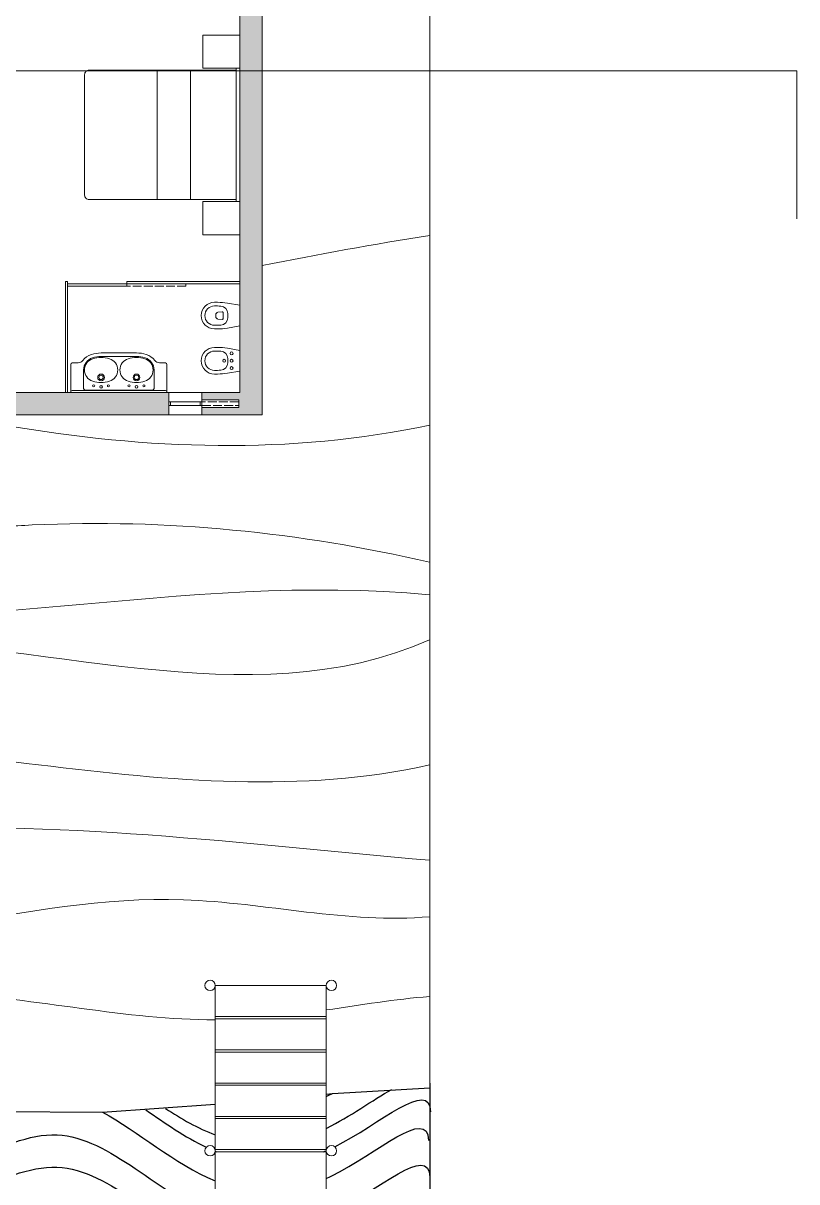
# Model space of a CAD drawing. Header units: millimetres. Extents: x 19901 to 42199, y 14545 to 21214.
# Drawn here: x 27808 to 28854, y 15806 to 17372 of the extents above; entities that cross this region are included whole.
import ezdxf

# ---------------------------------------------------------------- set-up
doc = ezdxf.new("R2010")
doc.units = ezdxf.units.MM
doc.linetypes.add('ACAD_ISO02W100', pattern=[15, 12, -3])
doc.layers.get('0').update_dxf_attribs({"lineweight": 18})
for name, color, linetype, lineweight in [('A-FURN', 9, 'Continuous', 13), ('curve di livello', 6, 'Continuous', 18), ('PROIEZIONI_finissime_fine lines', 251, 'Continuous', 5), ('SEZIONI_medie_small_section', 2, 'Continuous', 9), ('vetro', 140, 'Continuous', 15), ('Wall', 7, 'Continuous', 20)]:
    doc.layers.add(name, color=color, linetype=linetype, lineweight=lineweight)
doc.layers.add('acqua', color=140, linetype='Continuous')

msp = doc.modelspace()

# ---------------------------------------------------------------- hatches: boundary and pattern name
at = {"true_color": 0x636466}
h = msp.add_hatch(color=251, dxfattribs=at)
h.dxf.hatch_style = 1
h.paths.add_polyline_path([(28131.2, 17419.3), (28101.2, 17419.3), (28101.2, 16872.6), (28049.8, 16872.6), (28049.8, 16862.6), (28099.7, 16862.6), (28099.7, 16852.6), (28049.8, 16852.6), (28049.8, 16842.6), (28131.2, 16842.6)])
h.paths.add_polyline_path([(28004.9, 16872.6), (27781.2, 16872.6), (27781.2, 16842.6), (28004.9, 16842.6)])

# ---------------------------------------------------------------- linework, layer by layer
msp.add_line((28357.7, 17939.2), (28357.7, 15939.2))
at = {"layer": 'A-FURN'}
for p, q in [((27989.2, 17133.4), (27989.2, 17308.4)), ((28034.2, 17133.4), (28034.2, 17308.4)), ((28101.2, 16962.6), (28101.2, 16990.6)), ((27937.4, 16921.3), (27913.4, 16921.3)), ((27937.4, 16921.3), (27961.3, 16921.3)), ((28101.2, 16901.6), (28101.2, 16929.6)), ((28101.2, 16915.6), (28101.2, 16915.6)), ((28101.2, 16915.6), (28101.2, 16915.6)), ((28101.2, 16915.6), (28101.2, 16915.6)), ((28101.2, 16915.6), (28101.2, 16915.6)), ((28101.2, 16915.6), (28101.2, 16915.6)), ((28101.2, 16915.6), (28101.2, 16915.6)), ((28101.2, 16915.6), (28101.2, 16915.6)), ((28101.2, 16915.6), (28101.2, 16915.6)), ((28101.2, 16915.6), (28101.2, 16915.6)), ((28101.2, 16915.6), (28101.2, 16915.6)), ((28101.2, 16915.6), (28101.2, 16915.6)), ((28101.2, 16915.6), (28101.2, 16915.6)), ((28101.2, 16915.6), (28101.2, 16915.6)), ((28101.2, 16915.6), (28101.2, 16915.6)), ((28101.2, 16915.6), (28101.2, 16915.6)), ((28101.2, 16915.6), (28101.2, 16915.6)), ((28101.2, 16915.6), (28101.2, 16915.6)), ((28101.2, 16915.6), (28101.2, 16915.6)), ((28101.2, 16915.6), (28101.2, 16915.6)), ((28101.2, 16915.6), (28101.2, 16915.6)), ((28101.2, 16915.6), (28101.2, 16915.6)), ((28101.2, 16915.6), (28101.2, 16915.6)), ((28101.2, 16915.6), (28101.2, 16915.6)), ((28101.2, 16915.6), (28101.2, 16915.6)), ((28101.2, 16915.6), (28101.2, 16915.6)), ((28101.2, 16915.6), (28101.2, 16915.6)), ((28101.2, 16915.6), (28101.2, 16915.6)), ((28101.2, 16915.6), (28101.2, 16915.6)), ((28101.2, 16915.6), (28101.2, 16915.6)), ((28101.2, 16915.6), (28101.2, 16915.6)), ((28101.2, 16915.6), (28101.2, 16915.6)), ((28101.2, 16915.6), (28101.2, 16915.6)), ((28101.2, 16915.6), (28101.2, 16915.6)), ((28101.2, 16915.6), (28101.2, 16915.6)), ((28101.2, 16915.6), (28101.2, 16915.6)), ((28101.2, 16915.6), (28101.2, 16915.6)), ((28101.2, 16915.6), (28101.2, 16915.6)), ((28101.2, 16915.6), (28101.2, 16915.6)), ((28101.2, 16915.6), (28101.2, 16915.6)), ((28101.2, 16915.6), (28101.2, 16915.6)), ((28101.2, 16915.6), (28101.2, 16915.6)), ((28101.2, 16915.6), (28101.2, 16915.6)), ((28101.2, 16915.6), (28101.2, 16915.6)), ((28101.2, 16915.6), (28101.2, 16915.6)), ((28101.2, 16915.6), (28101.2, 16915.6)), ((28101.2, 16915.6), (28101.2, 16915.6)), ((28101.2, 16915.6), (28101.2, 16915.6)), ((28101.2, 16915.6), (28101.2, 16915.6)), ((28101.2, 16915.6), (28101.2, 16915.6)), ((28101.2, 16915.6), (28101.2, 16915.6)), ((28101.2, 16915.6), (28101.2, 16915.6)), ((27889.8, 16903.1), (27889.8, 16878)), ((27985, 16903.1), (27985, 16878)), ((27874.4, 16875.3), (27937.4, 16875.3)), ((27891.8, 16876), (27937.4, 16876)), ((27983, 16876), (27937.4, 16876)), ((28000.4, 16875.3), (27937.4, 16875.3))]:
    msp.add_line(p, q, dxfattribs=at)
at = {"layer": 'A-FURN', "ltscale": 15}
for p, q in [((28066.7, 16994.6), (28070.9, 16994.6)), ((28084.3, 16993.4), (28101.2, 16990.6)), ((28066.7, 16989.6), (28070.9, 16989.6)), ((28068.5, 16975.3), (28068.5, 16977.8)), ((28071.4, 16981.1), (28076.9, 16981.6)), ((28078.6, 16973), (28078.6, 16980.2)), ((28084.7, 16973.7), (28084.7, 16979.5)), ((28066.7, 16963.6), (28070.9, 16963.6)), ((28076.9, 16971.5), (28071.4, 16972)), ((28084.3, 16959.7), (28101.2, 16962.6)), ((28066.7, 16958.6), (28070.9, 16958.6)), ((28066.7, 16933.6), (28070.9, 16933.6)), ((28084.3, 16932.4), (28101.2, 16929.6)), ((28066.7, 16928.6), (28070.9, 16928.6)), ((28084.7, 16912.7), (28084.7, 16918.5)), ((28066.7, 16902.6), (28070.9, 16902.6)), ((28084.3, 16898.7), (28101.2, 16901.6)), ((28066.7, 16897.6), (28070.9, 16897.6))]:
    msp.add_line(p, q, dxfattribs=at)
at = {"layer": 'A-FURN'}
for points in [[(28051.2, 17355.9), (28051.2, 17310.9), (28101.2, 17310.9), (28101.2, 17355.9), (28051.2, 17355.9)], [(28051.2, 17130.9), (28051.2, 17085.9), (28101.2, 17085.9), (28101.2, 17130.9), (28051.2, 17130.9)]]:
    msp.add_lwpolyline(points, dxfattribs=at)
for points in [[(28096.2, 17308.4), (27897.2, 17308.4, 0.414214), (27891.2, 17302.4), (27891.2, 17139.4, 0.414214), (27897.2, 17133.4), (28096.2, 17133.4)], [(27873.2, 16872.6), (28001.6, 16872.6, 0.414214), (28002.4, 16873.4), (28002.4, 16910.6, 0.405456), (28000.4, 16912.6), (27992.2, 16912.9, -0.225239), (27986.1, 16916, 0.157017), (27974.4, 16924, 0.086354), (27961.3, 16926.1), (27937.4, 16926.1), (27913.4, 16926.1, 0.071548), (27900.3, 16924, 0.157017), (27888.7, 16916, -0.225239), (27882.6, 16912.9), (27874.3, 16912.6, 0.405456), (27872.4, 16910.6), (27872.4, 16873.4, 0.414214)]]:
    msp.add_lwpolyline(points, format="xyb", close=True, dxfattribs=at)
msp.add_lwpolyline([(28096.2, 17130.9), (28101.2, 17130.9), (28101.2, 17310.9), (28096.2, 17310.9)], close=True, dxfattribs=at)
at = {"layer": 'A-FURN', "ltscale": 15}
for centre in [(28079.8, 16915.6), (28089.8, 16925.6), (28089.8, 16915.6), (28089.8, 16905.6)]:
    msp.add_circle(centre, 2, dxfattribs=at)
at = {"layer": 'A-FURN'}
for centre, radius in [((27913.4, 16893.1), 4.5), ((27913.4, 16893.1), 3), ((27961.3, 16893.1), 4.5), ((27961.3, 16893.1), 3), ((27903.4, 16881.7), 1.5), ((27913.4, 16880.4), 1.75), ((27923.4, 16881.7), 1.5), ((27951.3, 16881.7), 1.5), ((27961.3, 16880.4), 1.75), ((27971.3, 16881.7), 1.5)]:
    msp.add_circle(centre, radius, dxfattribs=at)
at = {"layer": 'A-FURN', "ltscale": 15}
for centre, radius, start, end in [((28066.7, 16976.6), 18, 90, 270), ((28073.2, 16974.6), 20, 90, 90), ((28070.9, 16914.6), 80, 80.3823, 90), ((28066.7, 16976.6), 13, 90, 270), ((28071.8, 16977.8), 3.3, 95.638, 180), ((28070.9, 16914.6), 75, 86.6666, 90), ((28074.7, 16979.5), 10, 0, 86.6666), ((28077.1, 16980.2), 1.5, 0, 95.638), ((28071.8, 16975.3), 3.3, 180, 264.362), ((28070.9, 17038.6), 75, 270, 273.3334), ((28074.7, 16973.7), 10, 273.3334, 0), ((28077.1, 16973), 1.5, 264.362, 0), ((28070.9, 17038.6), 80, 270, 279.6177), ((28066.7, 16915.6), 18, 90, 270), ((28070.9, 16853.6), 80, 80.3823, 90), ((28066.7, 16915.6), 13, 90, 270), ((28070.9, 16853.6), 75, 86.6666, 90), ((28074.7, 16918.5), 10, 0, 86.6666), ((28070.9, 16977.6), 75, 270, 273.3334), ((28074.7, 16912.7), 10, 273.3334, 0), ((28070.9, 16977.6), 80, 270, 279.6177)]:
    msp.add_arc(centre, radius, start, end, dxfattribs=at)
at = {"layer": 'A-FURN'}
for centre, radius, start, end in [((28073.2, 16913.6), 20, 90, 90), ((27907, 16903.1), 17.2, 107.6258, 180), ((27907, 16903.1), 16, 107.6258, 252.3742), ((27913.4, 16882.8), 38.5, 90, 107.6258), ((27913.4, 16882.8), 37.3, 72.3742, 107.6258), ((27919.9, 16903.1), 16, 287.6258, 72.3742), ((27954.9, 16903.1), 16, 107.6258, 252.3742), ((27961.3, 16882.8), 37.3, 72.3742, 107.6258), ((27961.3, 16882.8), 38.5, 72.3742, 90), ((27967.8, 16903.1), 16, 287.6258, 72.3742), ((27967.8, 16903.1), 17.2, 0, 72.3742), ((28101.2, 16915.6), 0.00003, 297.4658, 0), ((28101.2, 16915.6), 0.00003, 180, 297.4658), ((28101.2, 16915.6), 0.00003, 117.4658, 180), ((28101.2, 16915.6), 0.00003, 0, 117.4658), ((28101.2, 16915.6), 0.00003, 0, 117.4658), ((28101.2, 16915.6), 0.00001, 117.4658, 180), ((28101.2, 16915.6), 0.00001, 0, 117.4658), ((28101.2, 16915.6), 0.00001, 297.4658, 0), ((28101.2, 16915.6), 0.00001, 180, 297.4658), ((28101.2, 16915.6), 0.00001, 0, 117.4658), ((28101.2, 16915.6), 0.00001, 117.4658, 180), ((28101.2, 16915.6), 0.00001, 0, 117.4658), ((28101.2, 16915.6), 0.00001, 117.4658, 180), ((28101.2, 16915.6), 0.00001, 0, 117.4658), ((28101.2, 16915.6), 0.00001, 297.4658, 0), ((28101.2, 16915.6), 0.00001, 297.4658, 0), ((28101.2, 16915.6), 0.00001, 297.4658, 0), ((28101.2, 16915.6), 0.00001, 180, 297.4658), ((28101.2, 16915.6), 0.00001, 297.4658, 0), ((28101.2, 16915.6), 0.00001, 180, 297.4658), ((28101.2, 16915.6), 0.00001, 180, 270), ((28101.2, 16915.6), 0.00001, 180, 270), ((28101.2, 16915.6), 0.00001, 270, 0), ((28101.2, 16915.6), 0.00001, 0, 90), ((28101.2, 16915.6), 0.00001, 90, 180), ((28101.2, 16915.6), 0.00001, 180, 270), ((28101.2, 16915.6), 0.00001, 270, 0), ((28101.2, 16915.6), 0.00001, 90, 180), ((28101.2, 16915.6), 0.00001, 0, 90), ((28101.2, 16915.6), 0.00001, 270, 0), ((28101.2, 16915.6), 0.00001, 0, 90), ((28101.2, 16915.6), 0.00001, 90, 180), ((28101.2, 16915.6), 0.00001, 180, 270), ((28101.2, 16915.6), 0.00001, 270, 0), ((28101.2, 16915.6), 0.00001, 180, 270), ((28101.2, 16915.6), 0.00001, 90, 180), ((28101.2, 16915.6), 0.00001, 0, 90), ((28101.2, 16915.6), 0.00001, 270, 0), ((27913.4, 16923.4), 37.3, 252.3742, 287.6258), ((27961.3, 16923.4), 37.3, 252.3742, 287.6258), ((27874.4, 16873.3), 2, 90, 172.538), ((27891.8, 16878), 2, 180, 270), ((27983, 16878), 2, 270, 0), ((28000.4, 16873.3), 2, 7.462, 90)]:
    msp.add_arc(centre, radius, start, end, dxfattribs=at)
at = {"layer": 'acqua'}
for p, q in [((28226.1, 15925.1), (28357.7, 15932.9)), ((28357.7, 15939.2), (28357.7, 15617.2)), ((28217.8, 15924.4), (28226.1, 15925.1)), ((27772.7, 15900.6), (27915.2, 15899.8)), ((27915.2, 15899.8), (28067.8, 15910.6))]:
    msp.add_line(p, q, dxfattribs=at)
for points in [[(28229.2, 15853.1), (28289.3, 15883.3), (28358.6, 15946.3), (28358.6, 15900.3)], [(27915.2, 15899.8), (27963.6, 15874.3), (28011.6, 15830.2), (28067.8, 15807.2)], [(27974, 15903), (28000, 15885.1), (28026.7, 15866.3), (28055.6, 15852.4)], [(28000.4, 15904.9), (28021.8, 15891), (28044, 15878.1), (28067.8, 15869.2)], [(28067.7, 15846.9), (28068.3, 15846.7), (28068.8, 15846.5), (28069.3, 15846.2)], [(28214.3, 15846.2), (28215.5, 15846.7), (28216.6, 15847.2), (28217.8, 15847.7)]]:
    msp.add_open_spline(points, degree=3, dxfattribs=at)
for points, knots in [([(28217.8, 15877.9), (28218.1, 15878.1), (28248.5, 15893), (28281.3, 15916.7), (28306.4, 15930.7)], [1963.837878, 1963.837878, 1963.837878, 1963.837878, 1964.650571, 2033.827733, 2033.827733, 2033.827733, 2033.827733]), ([(28217.8, 15920.9), (28218.1, 15921.1), (28220.9, 15922.4), (28223.6, 15923.8), (28226.1, 15925.1)], [1963.837878, 1963.837878, 1963.837878, 1963.837878, 1964.650571, 1970.170824, 1970.170824, 1970.170824, 1970.170824]), ([(28217.8, 15810.3), (28220.3, 15811.5), (28282.8, 15841.1), (28355.9, 15908.1), (28355.9, 15861.7)], [1958.848784, 1958.848784, 1958.848784, 1958.848784, 1964.650571, 2103.747507, 2103.747507, 2103.747507, 2103.747507]), ([(26357.9, 15759.3), (26408.4, 15802.6), (26575.1, 15945.3), (26907.2, 15677.1), (27252.7, 15987.4), (27566.6, 15680.9), (27860.2, 15946.2), (27990.6, 15788.5), (28072.1, 15756.2)], [0.234676, 0.234676, 0.234676, 0.234676, 185.90905, 613.855116, 927.042642, 1318.144685, 1576.900583, 1826.872542, 1826.872542, 1826.872542, 1826.872542]), ([(28217.8, 15759.6), (28220.8, 15761), (28283.8, 15790.6), (28357.7, 15858.2), (28357.7, 15811.8)], [1957.466821, 1957.466821, 1957.466821, 1957.466821, 1964.650571, 2103.747507, 2103.747507, 2103.747507, 2103.747507]), ([(26357.9, 15715.7), (26408.4, 15758.9), (26575.2, 15901.5), (26907.2, 15633.4), (27252.7, 15943.6), (27566.6, 15637.2), (27861.2, 15903.4), (27992.3, 15742.7), (28075.4, 15711.2)], [0.314982, 0.314982, 0.314982, 0.314982, 185.90905, 613.855116, 927.042642, 1318.144685, 1576.900583, 1830.222935, 1830.222935, 1830.222935, 1830.222935]), ([(28206.5, 15711.2), (28213.2, 15713.8), (28279.3, 15742.7), (28357.7, 15814.4), (28357.7, 15768.1)], [1948.600278, 1948.600278, 1948.600278, 1948.600278, 1964.650571, 2103.747507, 2103.747507, 2103.747507, 2103.747507])]:
    msp.add_open_spline(points, degree=3, knots=knots, dxfattribs=at)
at = {"layer": 'curve di livello'}
for points in [[(28131.2, 17044.5), (28206.7, 17058.6), (28282.1, 17073.7), (28357.7, 17084.8)], [(28217.8, 16038), (28264.3, 16044.8), (28310.9, 16052.5), (28357.7, 16056.3)]]:
    msp.add_open_spline(points, degree=3, dxfattribs=at)
for points, knots in [([(27781.2, 16828.9), (27782, 16828.7), (27973.4, 16795.2), (28170.5, 16788.6), (28357.7, 16828.5)], [1440.619799, 1440.619799, 1440.619799, 1440.619799, 1442.919983, 2017.077223, 2017.077223, 2017.077223, 2017.077223]), ([(27781.2, 16691.3), (27794.3, 16692.2), (27988.8, 16703.4), (28182.3, 16683.7), (28357.6, 16643.4), (28357.6, 16643.4), (28357.6, 16643.4), (28357.6, 16643.4), (28357.7, 16643.4), (28357.7, 16643.4), (28357.7, 16643.4)], [1437.518464, 1437.518464, 1437.518464, 1437.518464, 1476.268274, 2015.917714, 2015.917714, 2015.917714, 2015.918177, 2015.918177, 2015.918177, 2015.958032, 2015.958032, 2015.958032, 2015.958032]), ([(27301.2, 16584.8), (27321.4, 16581.3), (27668.9, 16528.1), (28027.1, 16631.1), (28357.6, 16599.1), (28357.6, 16599.1), (28357.6, 16599.1), (28357.6, 16599.1), (28357.6, 16599), (28357.7, 16599), (28357.7, 16599)], [952.435008, 952.435008, 952.435008, 952.435008, 1013.900228, 2009.947904, 2009.947904, 2009.947904, 2009.948687, 2009.948687, 2009.948687, 2010.018952, 2010.018952, 2010.018952, 2010.018952]), ([(27301.2, 16515.3), (27384.8, 16523.3), (27738, 16579.4), (28113, 16429.8), (28357.6, 16538.4), (28357.6, 16538.4), (28357.6, 16538.4), (28357.6, 16538.4), (28357.6, 16538.4), (28357.7, 16538.4), (28357.7, 16538.4)], [948.136507, 948.136507, 948.136507, 948.136507, 1199.951019, 2002.883229, 2002.883229, 2002.883229, 2002.885334, 2002.885334, 2002.885334, 2002.970377, 2002.970377, 2002.970377, 2002.970377]), ([(27301.2, 16419.5), (27476.1, 16417), (27827.6, 16364.8), (28185.6, 16330.7), (28357.6, 16369.4), (28357.6, 16369.4), (28357.6, 16369.4), (28357.6, 16369.4), (28357.6, 16369.4), (28357.7, 16369.4), (28357.7, 16369.4)], [947.742027, 947.742027, 947.742027, 947.742027, 1475.410206, 2004.14526, 2004.14526, 2004.14526, 2004.146467, 2004.146467, 2004.146467, 2004.226908, 2004.226908, 2004.226908, 2004.226908]), ([(27301.2, 16252.4), (27399.7, 16260.2), (27750.6, 16309.8), (28104.5, 16262.2), (28357.6, 16240.4), (28357.6, 16240.4), (28357.6, 16240.4), (28357.6, 16240.4), (28357.6, 16240.4), (28357.7, 16240.4), (28357.7, 16240.4)], [946.255727, 946.255727, 946.255727, 946.255727, 1242.735896, 2004.889476, 2004.889476, 2004.889476, 2004.889607, 2004.889607, 2004.889607, 2004.969426, 2004.969426, 2004.969426, 2004.969426]), ([(27301.2, 16114.5), (27328.5, 16111.9), (27569.5, 16097.8), (27920.2, 16238.6), (28246.9, 16154.4), (28357.7, 16164.1), (28357.7, 16164.1), (28357.7, 16164.1), (28357.7, 16164.1), (28357.7, 16164.1), (28357.7, 16164.1), (28357.7, 16164.1)], [950.943563, 950.943563, 950.943563, 950.943563, 1033.490488, 1679.853616, 2013.397423, 2013.397423, 2013.397423, 2013.399494, 2013.399494, 2013.399494, 2013.420108, 2013.420108, 2013.420108, 2013.420108]), ([(27197.7, 16030.3), (27366.5, 16035.1), (27657.8, 16094.3), (27947.3, 16024.8), (28067.8, 16024.6)], [851.89565, 851.89565, 851.89565, 851.89565, 1359.236516, 1723.307966, 1723.307966, 1723.307966, 1723.307966])]:
    msp.add_open_spline(points, degree=3, knots=knots, dxfattribs=at)
at = {"layer": 'PROIEZIONI_finissime_fine lines'}
for p, q in [((28049.8, 16872.6), (28004.9, 16872.6)), ((28049.8, 16852.6), (28049.8, 16862.6)), ((28049.8, 16842.6), (28004.9, 16842.6))]:
    msp.add_line(p, q, dxfattribs=at)
at = {"layer": 'SEZIONI_medie_small_section'}
for q in [(25985.3, 17307.5), (28853.9, 17107.5)]:
    msp.add_line((28853.9, 17307.5), q, dxfattribs=at)
at = {"layer": 'vetro'}
for p, q in [((27865.2, 17022.6), (27865.2, 17019.6)), ((27865.2, 17022.6), (27868.2, 17022.6)), ((27865.2, 17019.6), (27865.2, 16872.6)), ((27868.2, 17022.6), (27868.2, 16872.6)), ((27868.2, 17019.6), (27948.2, 17019.6)), ((27868.2, 17016.6), (27868.2, 17019.6)), ((27948.2, 17016.6), (27868.2, 17016.6)), ((28101.2, 17022.6), (27948.2, 17022.6)), ((27948.2, 17022.6), (27948.2, 17016.6)), ((28101.2, 17019.6), (27948.2, 17019.6)), ((28049.8, 16860.1), (28004.9, 16860.1)), ((28004.9, 16860.1), (28004.9, 16855.1)), ((28049.8, 16855.1), (28004.9, 16855.1)), ((28007.4, 16855.1), (28007.4, 16860.1)), ((28047.3, 16855.1), (28047.3, 16860.1))]:
    msp.add_line(p, q, dxfattribs=at)
at = {"layer": 'vetro', "linetype": 'ACAD_ISO02W100'}
for p, q in [((27948.2, 17019.6), (28028.2, 17019.6)), ((28028.2, 17016.6), (27948.2, 17016.6)), ((28028.2, 17019.6), (28028.2, 17016.6)), ((28099.7, 16860.1), (28049.8, 16860.1)), ((28049.8, 16860.1), (28049.8, 16855.1)), ((28049.8, 16855.1), (28099.7, 16855.1)), ((28099.7, 16855.1), (28099.7, 16860.1))]:
    msp.add_line(p, q, dxfattribs=at)
at = {"layer": 'Wall'}
for p, q in [((28101.2, 17419.3), (28101.2, 16872.6)), ((28131.2, 17419.3), (28131.2, 16842.6)), ((28101.2, 16872.6), (27781.2, 16872.6)), ((28101.2, 16872.6), (27781.2, 16872.6)), ((28004.9, 16842.6), (28004.9, 16872.6)), ((28049.8, 16872.6), (28049.8, 16862.6)), ((28049.8, 16862.6), (28099.7, 16862.6)), ((28049.8, 16852.6), (28099.7, 16852.6)), ((28049.8, 16852.6), (28049.8, 16842.6)), ((28099.7, 16862.6), (28099.7, 16852.6)), ((28131.2, 16842.6), (27781.2, 16842.6)), ((28217.8, 16071.2), (28067.8, 16071.2)), ((28067.8, 15624.2), (28067.8, 16071.2)), ((28217.8, 15624.2), (28217.8, 16071.2)), ((28217.8, 16029.2), (28067.8, 16029.2)), ((28217.8, 16026.2), (28067.8, 16026.2)), ((28217.8, 15984.2), (28067.8, 15984.2)), ((28217.8, 15981.2), (28067.8, 15981.2)), ((28217.8, 15939.2), (28067.8, 15939.2)), ((28217.8, 15936.2), (28067.8, 15936.2)), ((28217.8, 15894.2), (28067.8, 15894.2)), ((28217.8, 15891.2), (28067.8, 15891.2)), ((28217.8, 15849.2), (28067.8, 15849.2)), ((28067.8, 15846.2), (28217.8, 15846.2))]:
    msp.add_line(p, q, dxfattribs=at)
for centre in [(28060.8, 16071.2), (28224.8, 16071.2), (28060.8, 15847.7), (28224.8, 15847.7)]:
    msp.add_circle(centre, 7, dxfattribs=at)

doc.saveas('drawing.dxf')
